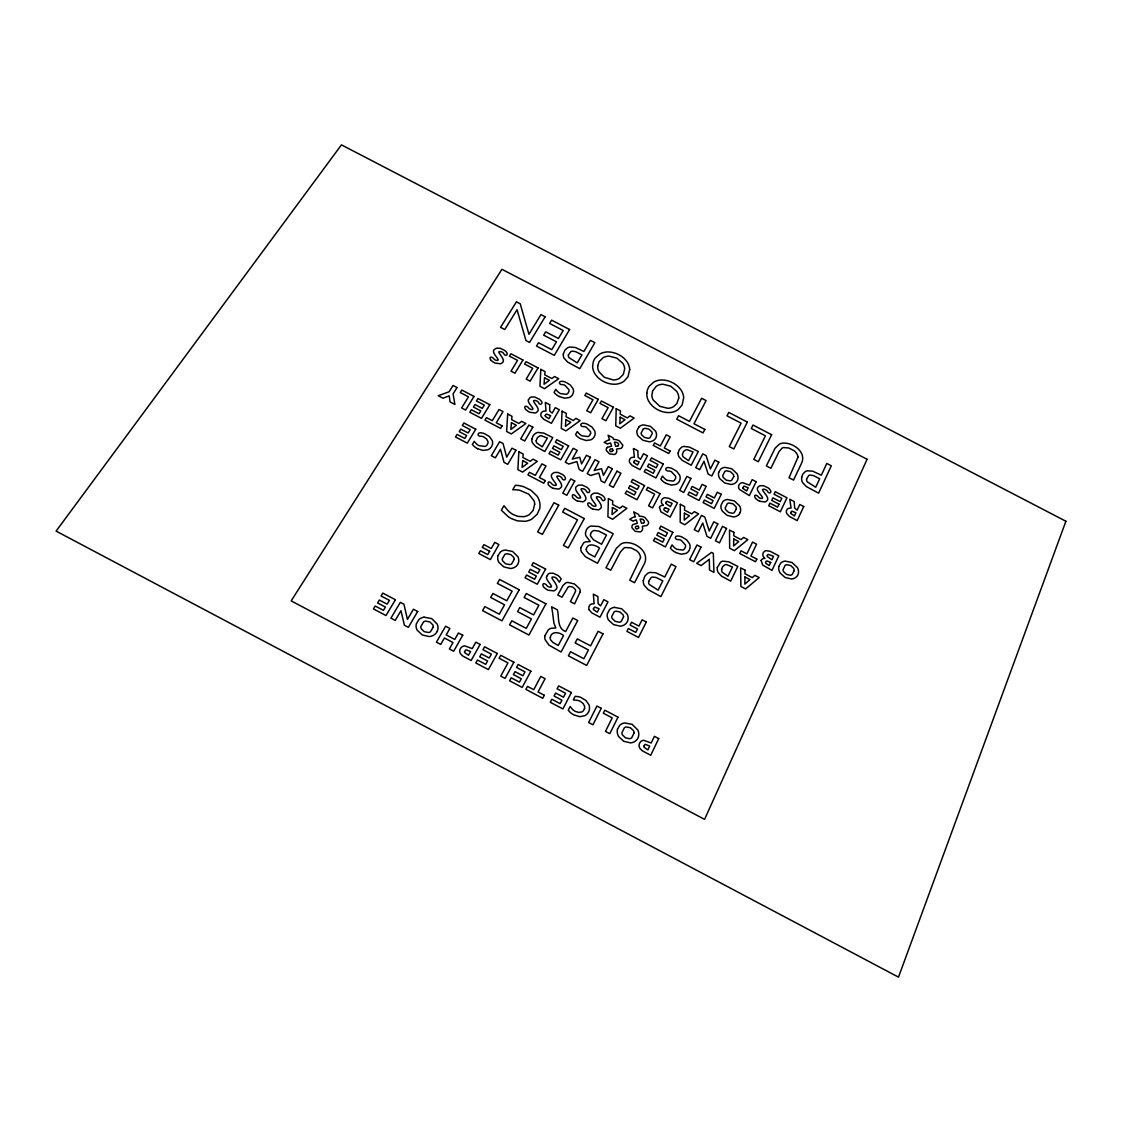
<?xml version="1.0" encoding="UTF-8"?>
<svg xmlns="http://www.w3.org/2000/svg" width="1122" height="1122" viewBox="0 0 1122 1122"><rect width="100%" height="100%" fill="white"/><g stroke="black" fill="none" stroke-linecap="round" stroke-linejoin="round"><path stroke-width="1.5" d="M761.193 560.537L762.679 565.067L772.006 570.369L778.808 555.811L770.085 551.281L766.088 550.65A4.628 4.039 35.1 0 0 764.755 551.168L763.816 552.01A5.905 5.147 35.2 0 0 763.212 552.95L762.89 553.945A4.488 3.913 35.1 0 0 763.255 556.414L764.895 558.476A4.193 3.661 35.4 0 0 761.081 560.481M659.484 507.326L660.858 511.786L670.143 517.074L677.478 502.824L668.782 498.308L664.757 497.649A4.6 4.039 28.2 0 0 663.397 498.168L662.415 498.981A5.862 5.147 28.3 0 0 661.77 499.893L661.419 500.875A4.46 3.913 28.2 0 0 661.7 503.301L663.312 505.335M738.683 514.717L739.174 514.171A8.443 7.335 31.7 0 0 740.254 512.249M639.021 426.795L636.931 430.568A9.2 7.938 25.1 0 0 638.138 436.037L642.906 440.259L649.147 441.788A9.186 7.924 25.2 0 0 654.449 439.712L654.953 439.193A8.317 7.181 25.3 0 0 656.075 437.356A8.976 7.742 25.3 0 0 655.599 431.213L650.437 426.332L643.481 424.873A9.116 7.868 25.1 0 0 639.021 426.795M607.381 447.299L611.574 446.205L610.578 442.91A12.3 10.729 24 0 0 607.577 444.116L604.141 442.32L606.609 440.862A12.272 10.687 23.8 0 1 609.625 439.88L608.082 435.21L612.935 437.734L613.496 439.431A10.547 9.186 23.9 0 1 619.204 440.75L622.64 444.971M643.355 428.899L641.125 433.022A4.811 4.151 25.1 0 0 641.644 434.831L644.449 437.426L648.221 438.267A4.811 4.151 25.2 0 0 650.031 437.678L652.261 433.541A4.811 4.151 25.2 0 0 651.728 431.746L648.909 429.137L645.164 428.309A4.825 4.165 25.1 0 0 643.355 428.899M643.719 522.866L641.504 523.399L640.101 519.065A5.666 5.021 27.6 0 1 642.738 519.416L642.892 519.5M614.309 607.367L621.7 608.797L627.156 614.127A9.565 8.724 30.2 0 1 627.871 620.186L627.605 620.985A8.836 8.064 30.3 0 1 626.385 623.075L625.838 623.678A9.761 8.906 30.2 0 1 620.171 626.146L613.552 624.603L608.503 620.003A9.761 8.906 30 0 1 607.283 613.916L609.541 609.639A9.663 8.836 30 0 1 614.309 607.367M424.046 617.184L431.76 618.643L437.215 624.141A9.818 9.158 11 0 1 437.314 631.209M665.472 507.789L669.035 509.29L667.45 512.347L664.084 510.103A1.865 1.641 28.4 0 1 665.486 507.817M759.86 501.296L765.12 501.955A4.446 3.829 32.6 0 0 766.677 500.931C771.754 497.312 756.523 487.186 765.499 489.557A7.672 6.592 32.5 0 1 767.224 490.819C768.921 495.167 772.834 492.249 769.762 489.346A10.603 9.116 32.5 0 0 767.897 487.747L763.521 485.686L760.169 485.714A4.684 4.025 32.3 0 0 758.879 486.457C752.441 489.977 768.57 499.963 760.071 498.224A7.994 6.858 32.4 0 1 758.823 497.425C757.041 494.662 753.1 493.918 755.218 498.014A14.039 12.047 32.4 0 0 759.846 501.338M553.216 488.365L558.714 489.052A4.544 4.025 21.1 0 0 560.411 488C565.993 484.438 550.607 473.835 559.906 476.373A7.854 6.956 21 0 1 561.659 477.677C563.23 482.137 567.494 479.164 564.422 476.177A10.799 9.565 21 0 0 562.557 474.55L558.083 472.432L554.548 472.46A4.797 4.236 20.9 0 0 553.146 473.218C546.148 476.64 562.417 487.074 553.623 485.223A8.163 7.223 21 0 1 552.361 484.409C550.551 482.137 547.185 479.964 548.223 484.69A14.824 13.099 21.1 0 0 553.188 488.421M577.535 501.099L583.033 501.786A4.544 4.039 23 0 0 584.716 500.721C590.27 497.13 574.829 486.527 584.127 489.066A7.84 6.942 22.9 0 1 585.88 490.37C587.479 494.83 591.701 491.843 588.629 488.841A10.799 9.579 22.9 0 0 586.75 487.214L582.276 485.097L578.756 485.125A4.797 4.236 22.8 0 0 577.353 485.896C570.425 489.416 586.694 499.711 577.928 497.944A8.163 7.223 22.9 0 1 576.652 497.144C574.843 494.858 571.463 492.684 572.529 497.425A14.824 13.127 23 0 0 577.507 501.169M592.949 509.178L598.447 509.851A4.544 4.039 24.2 0 0 600.116 508.799C605.656 505.18 590.172 494.578 599.485 497.088A7.84 6.956 24.1 0 1 601.224 498.406C602.837 502.88 607.058 499.879 603.959 496.878A10.813 9.593 24.1 0 0 602.093 495.237L597.605 493.119L594.085 493.161A4.797 4.25 24 0 0 592.697 493.918C585.74 497.369 602.149 507.887 593.328 506.022A8.191 7.251 24.1 0 1 592.051 505.209C590.284 502.319 586.203 501.618 588.237 505.812A14.39 12.749 24.1 0 0 592.935 509.22M559.107 396.515L564.506 398.184L569.036 397.581A8.681 7.461 20.1 0 0 572.613 394.565L573.384 392.49A8.639 7.419 20.1 0 0 573.033 388.675L570.285 384.944L565.684 382.195A12.707 10.925 19.9 0 0 562.767 381.354C558.209 380.414 558.335 385.379 563.02 384.608A9.327 8.022 19.9 0 1 564.885 385.309L568.966 389.699A5.007 4.306 20 0 1 568.924 391.592L567.928 393.303A4.909 4.222 20 0 1 566.259 394.355L560.453 393.57A10.996 9.439 20.1 0 1 557.311 391.185L555.797 389.362L554.058 392.335A12.819 11.01 20 0 0 559.149 396.431M665.991 483.428L671.433 485.097L675.921 484.423A8.766 7.63 27.7 0 0 679.385 481.24L680.086 479.08A8.724 7.602 27.7 0 0 679.609 475.125L676.748 471.282L672.064 468.491A12.721 11.094 27.6 0 0 669.568 467.734C664.659 466.303 664.196 471.745 669.511 471.03A9.411 8.205 27.5 0 1 671.377 471.717L675.598 476.233A5.063 4.418 27.6 0 1 675.598 478.21L674.673 479.992A4.965 4.32 27.6 0 1 673.046 481.1L667.225 480.37A11.08 9.635 27.5 0 1 664.042 477.916L662.457 476.051L660.83 479.164A13.001 11.304 27.5 0 0 666.033 483.358M477.509 448.73L483.077 450.427L487.804 449.782A8.934 7.854 15.8 0 0 491.604 446.598L492.46 444.424A8.892 7.812 15.8 0 0 492.179 440.455L489.43 436.57L484.704 433.751A12.973 11.402 15.6 0 0 482.151 432.98C477.145 431.521 476.261 436.977 481.885 436.29A9.607 8.443 15.6 0 1 483.806 436.991L486.738 439.165L487.93 441.549A5.161 4.544 15.8 0 1 487.832 443.527L486.752 445.322A5.049 4.446 15.8 0 1 484.999 446.43L478.982 445.658A11.304 9.916 15.8 0 1 475.784 443.176L474.255 441.297L472.362 444.424A13.226 11.599 15.7 0 0 477.551 448.66M675.682 552.543L681.222 554.226L685.78 553.469A8.948 7.924 30.7 0 0 689.301 550.131L690.016 547.873A8.906 7.882 30.7 0 0 689.511 543.763L686.594 539.794L681.811 536.933A12.987 11.515 30.6 0 0 679.273 536.176C674.252 534.731 673.789 540.383 679.217 539.598A9.607 8.513 30.6 0 1 681.124 540.299L685.43 544.955A5.175 4.586 30.6 0 1 685.444 547.003L684.504 548.882A5.063 4.488 30.7 0 1 682.849 550.046L676.931 549.345A11.318 10.014 30.5 0 1 673.663 546.821L672.064 544.899L670.395 548.153A13.268 11.739 30.5 0 0 675.71 552.459M490.538 359.825C488.645 355.884 492.67 356.656 494.311 359.349A7.966 6.788 16.3 0 0 495.531 360.12C504.101 362.111 488.421 352.013 495.265 348.886A4.67 3.983 16.3 0 1 496.639 348.213L500.103 348.241L504.451 350.302A10.575 9.032 16.3 0 1 506.246 351.845C509.206 354.692 504.97 357.399 503.512 353.22A7.63 6.522 16.3 0 0 501.829 351.971C492.839 349.391 507.537 359.503 502.137 362.841A4.432 3.787 16.3 0 1 500.454 363.78L495.083 363.051A13.983 11.907 16.4 0 1 490.552 359.825M589.134 609.793L591.855 612.907L599.99 617.212L607.998 601.855L603.832 599.667L600.579 605.88L598.054 603.552L597.914 596.553L593.328 594.141L594.155 603.706L591.49 603.987A4.404 4.025 27.8 0 0 590.102 604.856L589.667 605.361A5.512 5.035 27.9 0 0 589.302 605.95A5.217 4.769 27.8 0 0 589.134 609.779M635.276 516.737L633.678 511.87L638.6 514.451L639.203 516.218A10.743 9.537 27.6 0 1 645.01 517.537L648.53 521.898A4.362 3.857 27.7 0 1 648.348 523.637A4.74 4.208 27.7 0 1 647.787 524.633A4.334 3.829 27.7 0 1 646.777 525.517L642.373 526.232L642.625 528.644A4.881 4.334 27.5 0 1 642.177 530.215L641.672 530.958A4.32 3.829 27.6 0 1 640.241 531.926L635.22 531.337L632.023 527.803A3.913 3.478 27.4 0 1 632.009 526.204A4.222 3.759 27.4 0 1 632.303 525.433A3.969 3.52 27.4 0 1 633.046 524.507L637.296 523.301L636.272 519.879A12.538 11.136 27.8 0 0 633.215 521.183L629.723 519.346L632.219 517.789A12.44 11.052 27.6 0 1 635.262 516.723M659.371 507.27A4.165 3.675 28.3 0 1 663.312 505.419M740.268 512.249A9.088 7.896 31.7 0 0 739.608 505.91L734.321 500.917L727.337 499.486A9.242 8.022 31.5 0 0 722.933 501.52L720.955 505.447A9.313 8.092 31.5 0 0 722.302 511.085L727.168 515.405L733.437 516.919A9.299 8.078 31.7 0 0 738.683 514.717M606.623 448.239A3.843 3.352 23.6 0 1 607.339 447.369M606.651 448.183A4.151 3.618 23.6 0 0 606.357 448.926A3.843 3.352 23.6 0 0 606.357 450.455L609.456 453.877L614.407 454.494A4.236 3.689 23.8 0 0 615.824 453.568L616.329 452.867A4.797 4.179 23.8 0 0 616.763 451.367L616.539 449.066L620.873 448.421A4.236 3.689 24 0 0 621.897 447.58A4.642 4.039 24 0 0 622.444 446.64A4.236 3.689 24 0 0 622.598 445.041M642.864 519.556A2.244 1.992 27.5 0 1 644.182 522.487A1.865 1.641 27.6 0 1 643.719 522.866M424.046 617.184A9.986 9.313 10.8 0 0 418.885 619.526L416.276 623.958A10.084 9.397 10.8 0 0 417.216 630.227L422.265 634.968L429.179 636.553A10.056 9.383 11 0 0 435.28 634L435.897 633.369A9.13 8.513 11.1 0 0 437.3 631.209M536.204 440.651L536.26 441.591A4.614 4.039 19.4 0 0 536.793 442.98L542.263 446.851L547.34 438.071L541.365 435.743A4.684 4.095 19.4 0 0 539.766 435.967L537.452 437.594L536.204 440.651M646.819 393.275L646.819 394.804A17.223 14.656 25.1 0 0 648.502 400.863C652.485 408.127 660.844 412.644 669.063 412.587A17.545 14.923 25.3 0 0 678.151 409.586L682.134 404.972L683.691 397.707A17.559 14.937 25.3 0 0 681.18 390.232C676.875 383.836 669.133 379.923 661.461 379.979A17.377 14.782 25.1 0 0 653.733 382.111L649.301 386.164A19.172 16.311 25.2 0 0 647.324 390.302L646.819 393.275M678.165 453.064L678.165 453.835A8.036 6.928 27.7 0 0 679.034 456.878L682.218 460.371L691.208 465.251L698.305 451.535L689.483 447.103L683.789 446.416A7.433 6.409 27.7 0 0 681.601 447.257L679.413 449.417L678.165 453.064M633.509 449.417L634.393 457.215L631.882 457.425A4.222 3.689 25.2 0 0 630.354 458.407L630.157 458.646A5.203 4.53 25.3 0 0 629.638 459.571A4.965 4.334 25.2 0 0 629.708 462.671L632.317 465.56L640.073 469.641L647.492 455.784L643.509 453.709L640.508 459.319L638.081 457.145L637.885 450.764L633.509 448.491L633.509 449.417M597.689 366.137L597.689 367.273A12.693 10.785 22.1 0 0 598.924 371.705L604.281 377.301L613.411 379.979A12.749 10.827 22.2 0 0 619.218 378.493L623.369 374.355L624.673 368.787A12.805 10.869 22.2 0 0 622.808 363.332L616.862 358.114L609.022 356.151A12.805 10.869 22.1 0 0 603.229 357.609L599.05 361.691L597.689 366.137M629.694 369.573L627.997 376.768L623.902 381.312A17.531 14.895 22.2 0 1 614.716 384.257C606.525 384.271 598.138 379.839 594.197 372.56A17.209 14.614 22 0 1 592.612 366.543L593.201 362.083A19.158 16.269 22.1 0 1 595.249 358.002L599.779 354.019A17.363 14.74 22 0 1 607.605 351.929C615.249 351.915 623.019 355.744 627.282 362.168A17.545 14.895 22.2 0 1 629.694 369.573M634.098 732.876L631.644 737.911A5.301 4.951 40 0 1 629.652 738.697L625.501 737.869L622.444 734.91A5.301 4.965 39.8 0 1 621.897 732.764L624.379 727.743A5.301 4.965 39.7 0 1 626.357 726.958L630.466 727.771L633.537 730.745A5.301 4.951 39.9 0 1 634.098 732.876M680.311 504.311L680.184 522.333L684.869 524.773L698.627 513.89L694.378 511.66L691.741 513.848L684.518 510.075L684.63 506.569L680.311 504.311M549.696 404.705L549.724 410.989L552.122 413.134L555.306 407.637L559.275 409.712L551.407 423.303L543.679 419.235L541.113 416.374A4.965 4.32 19.3 0 1 541.127 413.317A5.217 4.53 19.4 0 1 541.688 412.405L541.898 412.181A4.222 3.661 19.3 0 1 543.455 411.227L546.007 411.031L545.334 402.433L549.696 404.705M797.98 457.187L789.004 477.72L793.549 480.09L801.627 463.106C806.676 451.984 793.002 442.447 782.988 443.092A11.641 9.846 31.9 0 0 779.453 444.088L775.05 448.239L766.354 465.911L770.898 468.281L779.061 451.535L782.244 448.015A6.283 5.315 31.9 0 1 783.422 447.58L788.752 447.973L794.124 450.721A10 8.471 32.1 0 1 797.279 454.592L797.84 456.121A5.806 4.909 32.2 0 1 797.98 457.187M623.566 616.82L621.167 621.504A5.119 4.67 30.2 0 1 619.232 622.219L615.207 621.378L612.247 618.559A5.119 4.67 30 0 1 611.714 616.539L614.141 611.869A5.105 4.67 30 0 1 616.076 611.167L620.045 611.995L623.033 614.814A5.105 4.656 30.2 0 1 623.566 616.82M550.285 637.731L550.271 638.264A4.558 4.236 25.8 0 0 550.664 639.863L552.823 642.387L558.251 645.487L563.51 635.585C559.71 631.952 550.902 630.76 550.285 637.731M744.938 576.974L744.84 584.099L749.973 579.611L744.938 576.974M745.022 570.158L744.966 573.777L752.273 577.606L754.882 575.32L759.187 577.578L745.597 588.924L740.857 586.441L740.646 567.872L745.022 570.158M733.746 538.967L733.634 545.951L738.725 541.575L733.746 538.967M733.844 532.305L733.788 535.839L741.025 539.626L743.606 537.41L747.869 539.64L734.349 550.664L729.665 548.209L729.51 530.033L733.844 532.305M534.689 504.227L533.104 510.454L529.584 514.381A13.59 12.16 19 0 1 523.483 516.709L517.873 516.358L513.581 514.732A21.613 19.298 19 0 1 508.392 511.057L503.96 505.713L501.352 510.215L508.21 516.653A23.969 21.402 19 0 0 511.309 518.56L517.284 520.832L525.012 521.323A18.485 16.535 19 0 0 531.87 519.065L537.186 514.227L539.654 508.715A19.284 17.251 19 0 0 539.724 502.516L539.331 500.889A18.303 16.381 19 0 0 537.017 496.036L530.846 490.188L524.142 486.92A25.974 23.267 18.7 0 0 518.448 485.531L515.377 485.237L512.768 489.753A27.531 24.712 18.7 0 1 519.879 490.314L528.799 494.185L533.932 500.58A12.847 11.486 19 0 1 534.689 504.227M616.202 408.703L615.754 425.855L620.34 428.239L634.154 418.057L629.975 415.883L627.324 417.931L620.27 414.242L620.438 410.904L616.202 408.703M608.405 498.645L607.9 516.793L612.612 519.262L626.875 508.308L622.584 506.064L619.849 508.266L612.584 504.465L612.766 500.931L608.405 498.645M643.299 580.621L643.341 582.5A9.186 8.261 30.7 0 0 644.224 585.305L648.081 589.611L660.914 596.581L675.991 566.624L671.265 564.156L664.757 577.017L655.753 572.753L650.143 572.416A8.962 8.05 30.6 0 0 647.492 573.468L644.87 576.091L643.299 580.621M806.55 479.108L806.662 480.454A4.516 3.829 33.7 0 0 807.265 481.829L815.736 487.243L819.691 478.743L813.324 475.518L810 475.097A4.726 3.997 33.7 0 0 808.639 475.588L806.55 479.108M684.434 513.175L684.21 520.089L689.413 515.783L684.434 513.175M638.67 527.971L636.777 529.079A2.342 2.076 27.5 0 1 636.286 528.841L636.006 528.63A1.543 1.36 27.4 0 1 635.557 526.919L635.655 526.793A1.809 1.613 27.5 0 1 636.16 526.302L638.166 525.952A6.241 5.54 27.2 0 1 638.642 527.466L638.67 527.971M514.213 559.359L511.632 563.931A5.105 4.656 18.9 0 1 509.654 564.618L505.615 563.777L502.712 560.972A5.105 4.656 18.8 0 1 502.235 558.994L504.83 554.422A5.105 4.642 18.8 0 1 506.807 553.749L510.805 554.591L513.736 557.382A5.091 4.642 18.9 0 1 514.213 559.359M562.066 411.171L561.309 428.478L565.923 430.89L580.144 420.61L575.937 418.422L573.216 420.484L566.091 416.767L566.33 413.401L562.066 411.171M531.828 439.137L531.8 439.908A8.177 7.153 19.3 0 0 532.557 442.994L535.699 446.542L544.815 451.493L552.795 437.622L543.847 433.12L537.971 432.419A7.574 6.62 19.3 0 0 535.657 433.26L533.301 435.448L531.828 439.137M586.287 549.205L586.259 549.654A4.179 3.773 25.2 0 0 586.54 551.028L588.938 553.763L594.772 556.933L599.513 548.069C595.908 545.082 587.395 542.389 586.287 549.205M540.804 369.362L539.948 386.277L544.521 388.661L558.7 378.689L554.548 376.529L551.828 378.535L544.773 374.846L545.04 371.564L540.804 369.362M612.878 450.679L611.013 451.717A2.3 2.006 23.7 0 1 610.536 451.493L610.27 451.282A1.515 1.318 23.7 0 1 609.835 449.642L609.933 449.529A1.781 1.543 23.7 0 1 610.438 449.066L612.402 448.744A6.059 5.287 23.5 0 1 612.85 450.203L612.878 450.679M721.628 569.373L721.712 570.86A4.698 4.137 34.1 0 0 722.316 572.304L727.94 576.273L732.442 566.947L726.425 564.604A4.769 4.208 34 0 0 724.854 564.871L722.666 566.638L721.628 569.373M612.43 507.579L612.051 514.549L617.437 510.201L612.43 507.579M620.129 417.202L619.779 423.779L624.996 419.74L620.129 417.202M790.715 512.67L790.701 512.866A1.613 1.388 34.3 0 0 790.898 513.581L794.418 515.924L795.905 512.726L791.95 511.225A1.697 1.445 34.3 0 0 791.417 511.436L790.715 512.67M518.869 451.773L517.859 469.627L522.557 472.096L537.27 461.394L532.992 459.164L530.173 461.31L522.922 457.524L523.203 454.045L518.869 451.773M640.536 557.76L629.793 580.242L634.561 582.739L644.14 564.156C650.311 552.487 635.936 541.617 625.094 542.683A12.23 10.968 27.9 0 0 621.237 543.805L616.273 548.392L605.978 567.746L610.747 570.242L620.424 551.912L624.042 548.041A6.606 5.919 27.8 0 1 625.333 547.55L631.069 547.887L636.707 550.79A10.547 9.453 28.2 0 1 639.905 554.955L640.438 556.61A6.115 5.484 28.4 0 1 640.536 557.76M563.314 354.061L563.314 355.73A8.681 7.363 20 0 0 564.1 358.227L567.69 362.14L579.779 368.647L594.856 342.673L590.396 340.345L583.889 351.509L575.39 347.497L570.032 347.021A8.471 7.195 20 0 0 567.48 347.876L564.913 350.12L563.314 354.061M742.89 487.733L742.876 487.93A1.417 1.22 31.5 0 0 743.03 488.505L746.621 490.973L748.206 487.747L744.237 486.205A1.529 1.304 31.4 0 0 743.718 486.373L742.89 487.733M507.677 414.032L506.625 431.507L511.281 433.948L525.881 423.555L521.66 421.353L518.855 423.443L511.674 419.684L511.983 416.29L507.677 414.032M433.274 626.932L430.469 631.77A5.273 4.923 11 0 1 428.394 632.499L424.2 631.644L421.241 628.727A5.287 4.923 10.8 0 1 420.792 626.651L423.611 621.826A5.287 4.923 10.9 0 1 425.687 621.097L429.838 621.939L432.826 624.856A5.273 4.923 11 0 1 433.274 626.932M682.485 454.087L682.541 455.476A4.544 3.927 27.8 0 0 683.116 456.85L688.557 460.665L693.059 451.984L687.211 449.684A4.614 3.983 27.8 0 0 685.682 449.922L683.522 451.535L682.485 454.087M794.208 570.635L792.146 574.576A4.951 4.306 36.7 0 1 790.351 575.249L786.536 574.422L783.619 571.715A4.951 4.306 36.6 0 1 783.016 569.808L785.077 565.376A4.951 4.306 36.6 0 1 786.859 564.717L790.645 565.516L793.577 568.223A4.951 4.306 36.7 0 1 794.18 570.144L794.208 570.635M565.895 419.74L565.432 426.388L570.803 422.307L565.895 419.74M544.563 377.763L544.058 384.257L549.415 380.302L544.563 377.763M648.642 581.477L648.684 582.935A4.754 4.264 30.7 0 0 649.259 584.422L658.109 590.172L662.807 580.873L656.118 577.465L652.555 577.045A4.951 4.46 30.7 0 0 651.069 577.606L648.642 581.477M522.684 460.595L522.109 467.439L527.677 463.204L522.684 460.595M643.832 746.256L643.818 746.481A1.557 1.459 42.4 0 0 643.958 747.154L647.857 749.917L649.722 746.06L645.374 744.391A1.669 1.557 42.4 0 0 644.785 744.615L643.832 746.256M511.436 422.699L510.847 429.403L516.372 425.28L511.436 422.699M736.341 508.841L734.223 512.642A4.881 4.236 31.7 0 1 732.428 513.273L728.627 512.445L725.752 509.795A4.895 4.25 31.6 0 1 725.191 507.929L727.322 503.652A4.881 4.236 31.6 0 1 729.118 503.021L732.876 503.834L735.766 506.499A4.881 4.236 31.6 0 1 736.327 508.35L736.341 508.841M733.774 476.555L731.67 480.286A4.825 4.151 30.4 0 1 729.889 480.889L726.13 480.062L723.283 477.453A4.825 4.165 30.3 0 1 722.722 475.616L724.84 471.422A4.839 4.165 30.3 0 1 726.607 470.819L730.352 471.633L733.199 474.255A4.825 4.165 30.4 0 1 733.76 476.079L733.774 476.555M801.641 477.397L801.683 479.992A8.738 7.405 33.7 0 0 802.623 482.572L806.395 486.597L818.611 493.161L831.304 465.798L826.802 463.456L821.332 475.223L812.777 471.184L807.545 470.791A8.527 7.223 33.6 0 0 805.133 471.731L802.819 474.115L801.641 477.397M678.726 398.072L676.861 403.611L673.438 406.753A12.763 10.855 25.3 0 1 667.702 408.282L659.862 406.332L653.172 399.979A12.707 10.813 25.2 0 1 651.868 395.505L652.611 390.961L656.23 386.347A12.833 10.911 25.2 0 1 662.948 384.229L670.76 386.192L676.762 391.438A12.819 10.897 25.3 0 1 678.712 396.922L678.726 398.072M717.281 567.55L717.21 569.163A8.303 7.335 34 0 0 718.136 572.402L721.446 576.077L730.717 581.126L737.799 566.386L728.711 561.799L722.877 561.168A7.686 6.774 33.9 0 0 720.647 562.094L717.281 567.55M633.79 461.773L633.776 461.955A1.613 1.403 25.3 0 0 633.93 462.671L637.45 465.013L639.133 461.857L635.136 460.343A1.697 1.473 25.3 0 0 634.575 460.553L633.79 461.773M568.391 354.973L568.405 356.263A4.488 3.815 20.1 0 0 568.924 357.595L577.241 362.911L581.939 354.847L575.628 351.649L572.234 351.186A4.684 3.983 20.1 0 0 570.803 351.635L568.391 354.973M593.454 608.713L593.426 608.909A1.697 1.543 28 0 0 593.594 609.695L597.283 612.191L599.106 608.685L594.898 607.114A1.781 1.641 28 0 0 594.309 607.353L593.454 608.713M580.242 591.771L574.59 603.86L570.411 601.658L575.586 591.238A3.871 3.534 25.2 0 0 575.137 589.316L573.272 587.423A6.732 6.157 25.2 0 0 571.996 586.806L569.429 586.497A3.801 3.478 25.1 0 0 568.223 586.918L561.982 597.227L557.788 595.025L563.006 585.488L565.544 583.103A6.592 6.031 24.9 0 1 567.788 582.388L574.492 583.987L579.625 588.755A6.746 6.171 25.4 0 1 580.228 590.985L580.242 591.771M544.913 635.753L544.801 636.777A9.299 8.625 25.7 0 0 545.18 639.764L549.051 645.192L561.098 651.98L577.718 620.536L572.851 617.984L565.67 631.532C556.835 628.586 559.191 616.651 557.396 609.849L551.603 606.806L552.487 612.023A68.414 63.547 17.7 0 1 552.851 614.842L553.917 623.089L555.811 627.983L551.309 628.264A9.074 8.415 25.7 0 0 548.265 629.863L544.913 635.753M580.944 547.55L580.831 548.363A8.766 7.896 25.1 0 0 581.35 551.758L585.446 556.75L597.479 563.286L613.215 533.721L599.008 526.527L590.929 526.05A9.144 8.191 24.9 0 0 586.469 529.71L585.516 532.74A8.808 7.896 24.9 0 0 585.866 535.825L590.242 541.533L585.586 541.898A6.97 6.269 25 0 0 583.608 542.964L580.944 547.55M545.264 415.505L545.236 415.687A1.613 1.388 19.4 0 0 545.39 416.402L548.868 418.716L550.664 415.631L546.666 414.116A1.697 1.473 19.4 0 0 546.105 414.313L545.264 415.505M464.564 651.658L464.536 651.882A1.543 1.459 15.9 0 0 464.648 652.541L468.491 655.262L470.581 651.531L466.233 649.862A1.655 1.557 15.9 0 0 465.63 650.087L464.564 651.658M778.836 566.512L778.71 567.269A9.467 8.233 36.6 0 0 780.169 573.076L785.12 577.479L791.445 578.98A9.453 8.219 36.7 0 0 796.648 576.666L797.139 576.091A8.569 7.461 36.7 0 0 798.177 574.113A9.228 8.022 36.7 0 0 797.433 567.606L792.048 562.501L785.007 561.084A9.369 8.149 36.6 0 0 780.632 563.216L778.836 566.512M546.638 576.456C544.535 579.892 556.764 588.896 548.63 586.876A8.415 7.686 23.2 0 1 547.326 586.035C545.488 582.963 541.281 582.332 543.357 586.708A14.824 13.52 23.3 0 0 548.181 590.256L553.875 590.859A4.698 4.292 23.4 0 0 555.628 589.723C561.477 585.979 545.488 574.829 555.124 577.381A8.078 7.377 23.3 0 1 556.919 578.742L559.443 582.164L561.21 578.896L559.78 577.115A11.164 10.196 23.3 0 0 557.844 575.404L553.23 573.23L549.584 573.3A4.937 4.502 23.1 0 0 548.139 574.127L546.638 576.456M718.655 472.432L718.529 473.161A9.228 7.952 30.3 0 0 719.847 478.701L724.686 482.951L730.885 484.466A9.214 7.938 30.4 0 0 736.088 482.334L736.579 481.787A8.359 7.195 30.4 0 0 737.645 479.921A8.99 7.742 30.4 0 0 737.014 473.708L731.782 468.772L724.854 467.341A9.13 7.868 30.3 0 0 720.492 469.319L718.655 472.432M528.448 399.811C526.611 403.064 537.915 411.143 530.299 409.25A8.036 6.956 18.5 0 1 529.051 408.464C527.382 405.701 523.329 404.958 525.278 408.983A14.123 12.216 18.6 0 0 529.85 412.293L535.278 412.966A4.46 3.871 18.6 0 0 536.961 411.984C542.403 408.548 527.438 398.282 536.54 400.835A7.686 6.648 18.5 0 1 538.237 402.097C539.752 406.388 543.974 403.583 540.972 400.694A10.631 9.2 18.5 0 0 539.149 399.109L534.759 397.034L531.281 397.02A4.698 4.067 18.5 0 0 529.907 397.735L528.448 399.811M590.607 533.89L590.495 534.409A4.769 4.278 25 0 0 590.593 536.007L593.426 539.738L601.56 544.254L606.483 535.026L598.601 531.043L594.155 530.482A4.937 4.418 25 0 0 592.64 531.099L591.532 532.08A6.437 5.764 25.1 0 0 590.775 533.371L590.607 533.89M617.493 729.174L617.31 730.029A10.126 9.467 39.7 0 0 618.601 736.509L623.804 741.333L630.634 742.876A10.112 9.453 40 0 0 636.469 740.155L637.03 739.496A9.158 8.569 40.1 0 0 638.278 737.238L638.53 736.397A9.916 9.271 40 0 0 637.787 729.945L632.149 724.335L624.533 722.933A10.028 9.383 39.7 0 0 619.625 725.429L617.493 729.174M767.322 555.572L767.266 555.769A1.739 1.515 35.3 0 0 767.336 556.568L771.922 559.78L773.535 556.358L768.5 554.394A1.571 1.374 35.2 0 0 767.939 554.647L767.322 555.572M498.028 555.6L497.831 556.386A9.747 8.878 18.8 0 0 498.883 562.36L503.834 566.919L510.496 568.489A9.733 8.864 19 0 0 516.302 566.105L516.877 565.516A8.822 8.036 19 0 0 518.168 563.468A9.495 8.653 19 0 0 517.929 556.75L512.572 551.463L505.138 550.004A9.649 8.794 18.7 0 0 500.244 552.192L498.028 555.6M665.851 502.502L665.795 502.698A1.739 1.529 28.3 0 0 665.837 503.483L670.381 506.667L672.12 503.329L667.071 501.352A1.557 1.374 28.3 0 0 666.496 501.604L665.851 502.502M584.506 708.557L583.426 710.661A5.372 5.049 33.2 0 1 581.603 712.007L578.629 712.414L575.249 711.362A12.005 11.276 32.8 0 1 571.827 708.627L570.158 706.523L568.265 710.184A14.081 13.24 32.8 0 0 573.847 714.868L579.723 716.692L584.66 715.752A9.509 8.948 33.3 0 0 588.559 711.951A9.916 9.327 33.3 0 0 589.401 709.413A9.467 8.906 33.3 0 0 588.98 704.854L585.965 700.493L580.916 697.435A13.759 12.959 33.1 0 0 578.209 696.636L575.137 696.341L573.3 699.904L578.026 700.451A10.224 9.621 33.1 0 1 580.074 701.194L583.216 703.578L584.548 706.271A5.498 5.175 33.2 0 1 584.506 708.557M590.509 433.737L589.527 435.504A4.951 4.306 21.9 0 1 587.844 436.584L581.995 435.827A11.08 9.607 21.9 0 1 578.826 433.387L577.283 431.535L575.558 434.593A12.959 11.262 21.8 0 0 580.691 438.758L586.119 440.497L590.677 439.866A8.752 7.602 21.9 0 0 594.253 436.767A9.144 7.938 21.9 0 0 595.025 434.635A8.71 7.574 21.9 0 0 594.632 430.736L591.855 426.935L587.185 424.158A12.707 11.066 21.8 0 0 584.688 423.401C579.765 421.956 579.134 427.314 584.534 426.641A9.411 8.191 21.8 0 1 586.413 427.328L590.551 431.802A5.063 4.404 21.9 0 1 590.509 433.737M1065.9 521.239L898.498 977.136L56.1 531.113L341.453 144.864L1065.9 521.239M867.068 459.277L704.574 819.369L291.173 600.901L501.927 269.294L867.068 459.277M803.745 506.541L797.181 520.58L789.453 516.513L786.788 513.61A4.951 4.25 34.2 0 1 786.564 510.482A5.203 4.46 34.3 0 1 787.041 509.542L787.209 509.304A4.208 3.618 34.2 0 1 788.654 508.308L791.08 508.084L789.804 499.276L794.166 501.548L794.657 507.986L797.111 510.159L799.776 504.479L803.745 506.541M770.674 562.445L769.215 565.572L765.807 563.314A1.879 1.641 35.5 0 1 767.111 560.986L770.674 562.445M778.977 504.199L777.588 507.13L769.958 503.161L768.738 505.713L780.337 511.786L786.971 497.803L775.26 491.688L774.04 494.241L781.796 498.28L780.197 501.632L772.946 497.845L771.726 500.412L778.977 504.199M756.817 559.093L755.541 561.757L739.721 553.483L741.011 550.818L746.887 553.889L752.553 542.08L756.579 544.184L750.927 556.021L756.817 559.093M658.712 738.613L650.718 755.274L642.261 750.772L639.863 748.332A5.722 5.344 42.3 0 1 639.61 743.199A6.059 5.652 42.3 0 1 641.195 741.277L641.63 740.983A5.596 5.231 42.3 0 1 643.719 740.282L651.195 743.002L654.392 736.341L658.712 738.613M756.144 481.717L749.342 495.601L739.356 489.374A5.217 4.488 31.4 0 1 738.711 485.77A5.119 4.418 31.4 0 1 739.188 484.648A5.47 4.712 31.4 0 1 740.772 483.189A5.119 4.404 31.4 0 1 742.638 482.67L749.454 485.195L752.175 479.641L756.144 481.717M771.613 434.719L758.318 461.731L753.788 459.361L765.414 435.827L751.291 428.478L753.016 425.042L771.613 434.719M726.537 528.476L719.454 542.88L715.415 540.762L722.512 526.372L726.537 528.476M618.012 717.154L609.807 733.676L605.473 731.39L612.205 717.898L603.327 713.213L604.842 710.212L618.012 717.154M717.814 523.918L710.689 538.294L706.986 536.344L702.723 523.034L698.319 531.814L694.28 529.696L701.488 515.377L704.868 517.144L709.23 531.001L713.788 521.814L717.814 523.918M701.012 547.129L693.733 561.757L689.651 559.626L696.958 544.997L701.012 547.129M721.25 494.311L714.209 508.392L703.129 502.6L704.434 500.019L711.502 503.708L713.073 500.566L706.019 496.878L707.323 494.311L714.363 497.986L717.253 492.235L721.25 494.311M601.252 708.319L592.949 724.784L588.629 722.498L596.96 706.047L601.252 708.319M646.314 621.981L638.516 637.464L626.903 631.363L628.348 628.516L635.753 632.415L637.506 628.951L630.115 625.066L631.56 622.233L638.937 626.118L642.135 619.793L646.314 621.981M747.35 422.082L733.816 448.954L729.272 446.584L741.123 423.176L727.014 415.827L728.767 412.405L747.35 422.082M706.145 486.415L699.02 500.454L687.954 494.676L689.273 492.095L696.327 495.784L697.926 492.656L690.872 488.968L692.19 486.401L699.23 490.076L702.162 484.339L706.145 486.415M718.795 462.222L711.811 476.008L708.178 474.101L703.999 461.254L699.679 469.669L695.71 467.594L702.779 453.863L706.103 455.602L710.366 468.968L714.854 460.174L718.795 462.222M672.821 532.361L665.388 546.905L653.495 540.678L654.883 538.013L662.695 542.108L664.252 539.051L656.819 535.152L658.179 532.487L665.627 536.386L667.408 532.894L659.456 528.728L660.83 526.078L672.821 532.361M690.9 478.463L683.705 492.446L679.694 490.356L686.916 476.387L690.9 478.463M571.379 692.555L562.907 708.922L550.299 702.274L551.87 699.258L560.144 703.634L561.94 700.198L554.044 696.033L555.614 693.031L563.496 697.197L565.53 693.27L557.101 688.824L558.658 685.851L571.379 692.555M603.005 633.846L586.652 665.444L568.391 655.823L570.551 651.728L583.875 658.74L588.447 649.947L575.165 642.948L577.297 638.881L590.565 645.865L598.138 631.279L603.005 633.846M704.854 429.431L703.045 432.91L676.734 419.193L678.572 415.729L689.455 421.409L701.615 398.268L706.103 400.61L693.971 423.765L704.854 429.431M660.031 493.694L652.597 507.887L648.558 505.784L654.645 494.185L646.37 489.865L647.745 487.271L660.031 493.694M544.31 695.275L542.739 698.277L525.867 689.371L527.466 686.384L533.735 689.693L540.776 676.426L545.082 678.684L538.041 691.965L544.31 695.275M663.256 464.017L655.907 477.93L644.238 471.829L645.599 469.277L653.27 473.274L654.813 470.356L647.52 466.542L648.867 464.003L656.16 467.804L657.927 464.48L650.129 460.399L651.475 457.874L663.256 464.017M670.058 451.002L668.74 453.512L653.27 445.434L654.603 442.938L660.353 445.939L666.272 434.817L670.213 436.879L664.308 448.001L670.058 451.002M644.505 485.588L637.001 499.725L625.22 493.568L626.623 490.973L634.337 495.012L635.922 492.039L628.558 488.196L629.947 485.602L637.31 489.458L639.105 486.064L631.237 481.941L632.626 479.375L644.505 485.588M530.874 671.194L522.179 687.421L509.584 680.774L511.197 677.8L519.458 682.162L521.295 678.754L513.413 674.588L515.026 671.629L522.894 675.781L524.984 671.882L516.569 667.45L518.168 664.49L530.874 671.194M616.946 471.17L609.288 485.237L613.327 487.341L620.943 473.26L616.946 471.17M513.862 662.232L505.082 678.403L500.763 676.117L507.971 662.906L499.136 658.249L500.749 655.304L513.862 662.232M545.923 603.818L528.939 635.052L509.584 624.856L511.814 620.789L526.26 628.404L531.435 618.923L517.537 611.616L519.752 607.591L533.623 614.898L538.897 605.249L524.114 597.479L526.316 593.496L545.923 603.818M612.289 468.744L604.618 482.783L601.112 480.945L598.783 473.021L590.733 475.518L587.227 473.68L594.983 459.697L598.994 461.787L594.169 470.525L601.546 468.716L603.482 475.391L608.278 466.64L612.289 468.744M584.267 518.56L568.223 547.929L563.454 545.432L577.493 519.837L562.669 512.067L564.745 508.322L584.267 518.56M545.601 569.064L537.256 584.225L525.04 577.816L526.597 575.025L534.605 579.247L536.358 576.049L528.728 572.038L530.271 569.275L537.901 573.272L539.906 569.653L531.744 565.362L533.287 562.599L545.601 569.064M497.284 653.481L488.393 669.596L475.812 662.962L477.467 660.002L485.728 664.35L487.593 660.97L479.725 656.819L481.366 653.874L489.234 658.011L491.366 654.154L482.965 649.722L484.592 646.791L497.284 653.481M590.467 457.327L582.683 471.31L579.176 469.473L576.904 461.563L568.812 464.045L565.306 462.222L573.174 448.295L577.185 450.385L572.29 459.08L579.709 457.285L581.603 463.947L586.469 455.237L590.467 457.327M519.206 589.765L501.941 620.831L482.586 610.634L484.858 606.595L499.29 614.197L504.549 604.772L490.665 597.465L492.923 593.482L506.779 600.775L512.137 591.168L497.383 583.412L499.613 579.457L519.206 589.765M480.118 644.435L471.142 660.493L462.741 656.019L460.413 653.621A5.68 5.344 15.8 0 1 460.413 648.628A6.003 5.638 15.8 0 1 462.124 646.791L462.587 646.51A5.568 5.231 15.8 0 1 464.746 645.865L472.236 648.6L475.84 642.163L480.118 644.435M558.714 505.166L542.389 534.381L537.634 531.884L554.002 502.698L558.714 505.166M613.439 407.258L605.922 420.722L601.967 418.646L608.124 407.651L600.018 403.429L601.406 400.975L613.439 407.258M574.759 481.029L566.82 495.279L562.753 493.147L570.719 478.912L574.759 481.029M568.616 445.911L560.72 459.824L548.995 453.681L550.453 451.128L558.153 455.153L559.822 452.236L552.487 448.393L553.931 445.855L561.28 449.684L563.174 446.346L555.334 442.25L556.778 439.712L568.616 445.911M462.727 635.248L453.653 651.251L449.347 648.979L453.008 642.527L444.424 637.997L440.736 644.435L436.43 642.163L445.602 626.216L449.88 628.474L446.191 634.912L454.775 639.442L458.435 632.99L462.727 635.248M598.278 399.348L590.677 412.756L586.736 410.694L592.949 399.741L584.857 395.505L586.245 393.065L598.278 399.348M545.278 480.609L543.791 483.217L527.943 474.915L529.444 472.306L535.334 475.391L541.954 463.849L545.993 465.967L539.387 477.523L545.278 480.609M489.669 551.253L487.747 554.605L480.384 550.734L478.785 553.497L490.342 559.569L498.925 544.549L494.774 542.361L491.254 548.504L483.905 544.647L482.32 547.396L489.669 551.253M532.81 427.173L524.731 440.988L520.706 438.884L528.813 425.084L532.81 427.173M417.679 611.504L408.366 627.352L404.425 625.277L400.975 610.733L395.225 620.41L390.933 618.152L400.344 602.346L403.934 604.239L407.44 619.372L413.415 609.246L417.679 611.504M516.008 450.273L507.761 464.34L504.044 462.39L500.454 449.249L495.363 457.846L491.31 455.714L499.641 441.703L503.035 443.485L506.681 457.145L511.969 448.169L516.008 450.273M569.611 329.531L554.296 355.351L536.512 346.081L538.532 342.729L551.786 349.643L556.456 341.817L543.693 335.169L545.685 331.846L558.433 338.493L563.188 330.499L549.626 323.445L551.603 320.149L569.611 329.531M538.055 367.918L530.145 381.157L526.204 379.096L532.684 368.282L524.605 364.075L526.05 361.663L538.055 367.918M395.421 599.751L385.982 615.543L373.458 608.923L375.211 606.034L383.429 610.368L385.421 607.058L377.581 602.921L379.32 600.032L387.146 604.169L389.418 600.382L381.059 595.964L382.784 593.089L395.421 599.751M502.123 425.841L500.608 428.366L484.942 420.161L486.457 417.65L492.292 420.694L499.024 409.516L503.007 411.592L496.289 422.798L502.123 425.841M522.936 360.036L514.956 373.219L511.015 371.172L517.551 360.386L509.472 356.179L510.945 353.781L522.936 360.036M489.809 404.691L481.506 418.366L469.809 412.251L471.338 409.74L479.024 413.766L480.777 410.89L473.456 407.062L474.985 404.551L482.306 408.38L484.297 405.098L476.471 401.003L478 398.52L489.809 404.691M475.77 429.207L467.313 443.148L455.504 436.963L457.075 434.41L464.831 438.464L466.612 435.546L459.221 431.675L460.777 429.123L468.169 432.98L470.202 429.642L462.306 425.504L463.863 422.98L475.77 429.207M545.124 316.769L529.556 342.448L525.98 340.583L517.046 309.728L504.774 329.531L500.566 327.344L516.415 301.818L520.229 303.81L528.953 334.3L540.944 314.595L545.124 316.769M474.003 396.431L465.616 410.049L461.605 407.959L468.477 396.823L460.258 392.532L461.801 390.049L474.003 396.431M457.033 387.553L453.078 393.892L454.901 404.453L450.048 401.914L449.235 395.814L443.05 398.24L438.225 395.715L449.081 391.802L453.05 385.463L457.033 387.553M709.3 559.359L701.068 565.6L696.678 563.3L711.558 552.403L713.326 553.328L713.943 572.346L709.511 570.018L709.3 559.359M617.899 445.855L615.712 446.346L614.365 442.166A5.54 4.825 23.9 0 1 616.96 442.531L617.1 442.615A2.202 1.907 23.8 0 1 618.362 445.49A1.837 1.599 23.9 0 1 617.899 445.855"/></g></svg>
